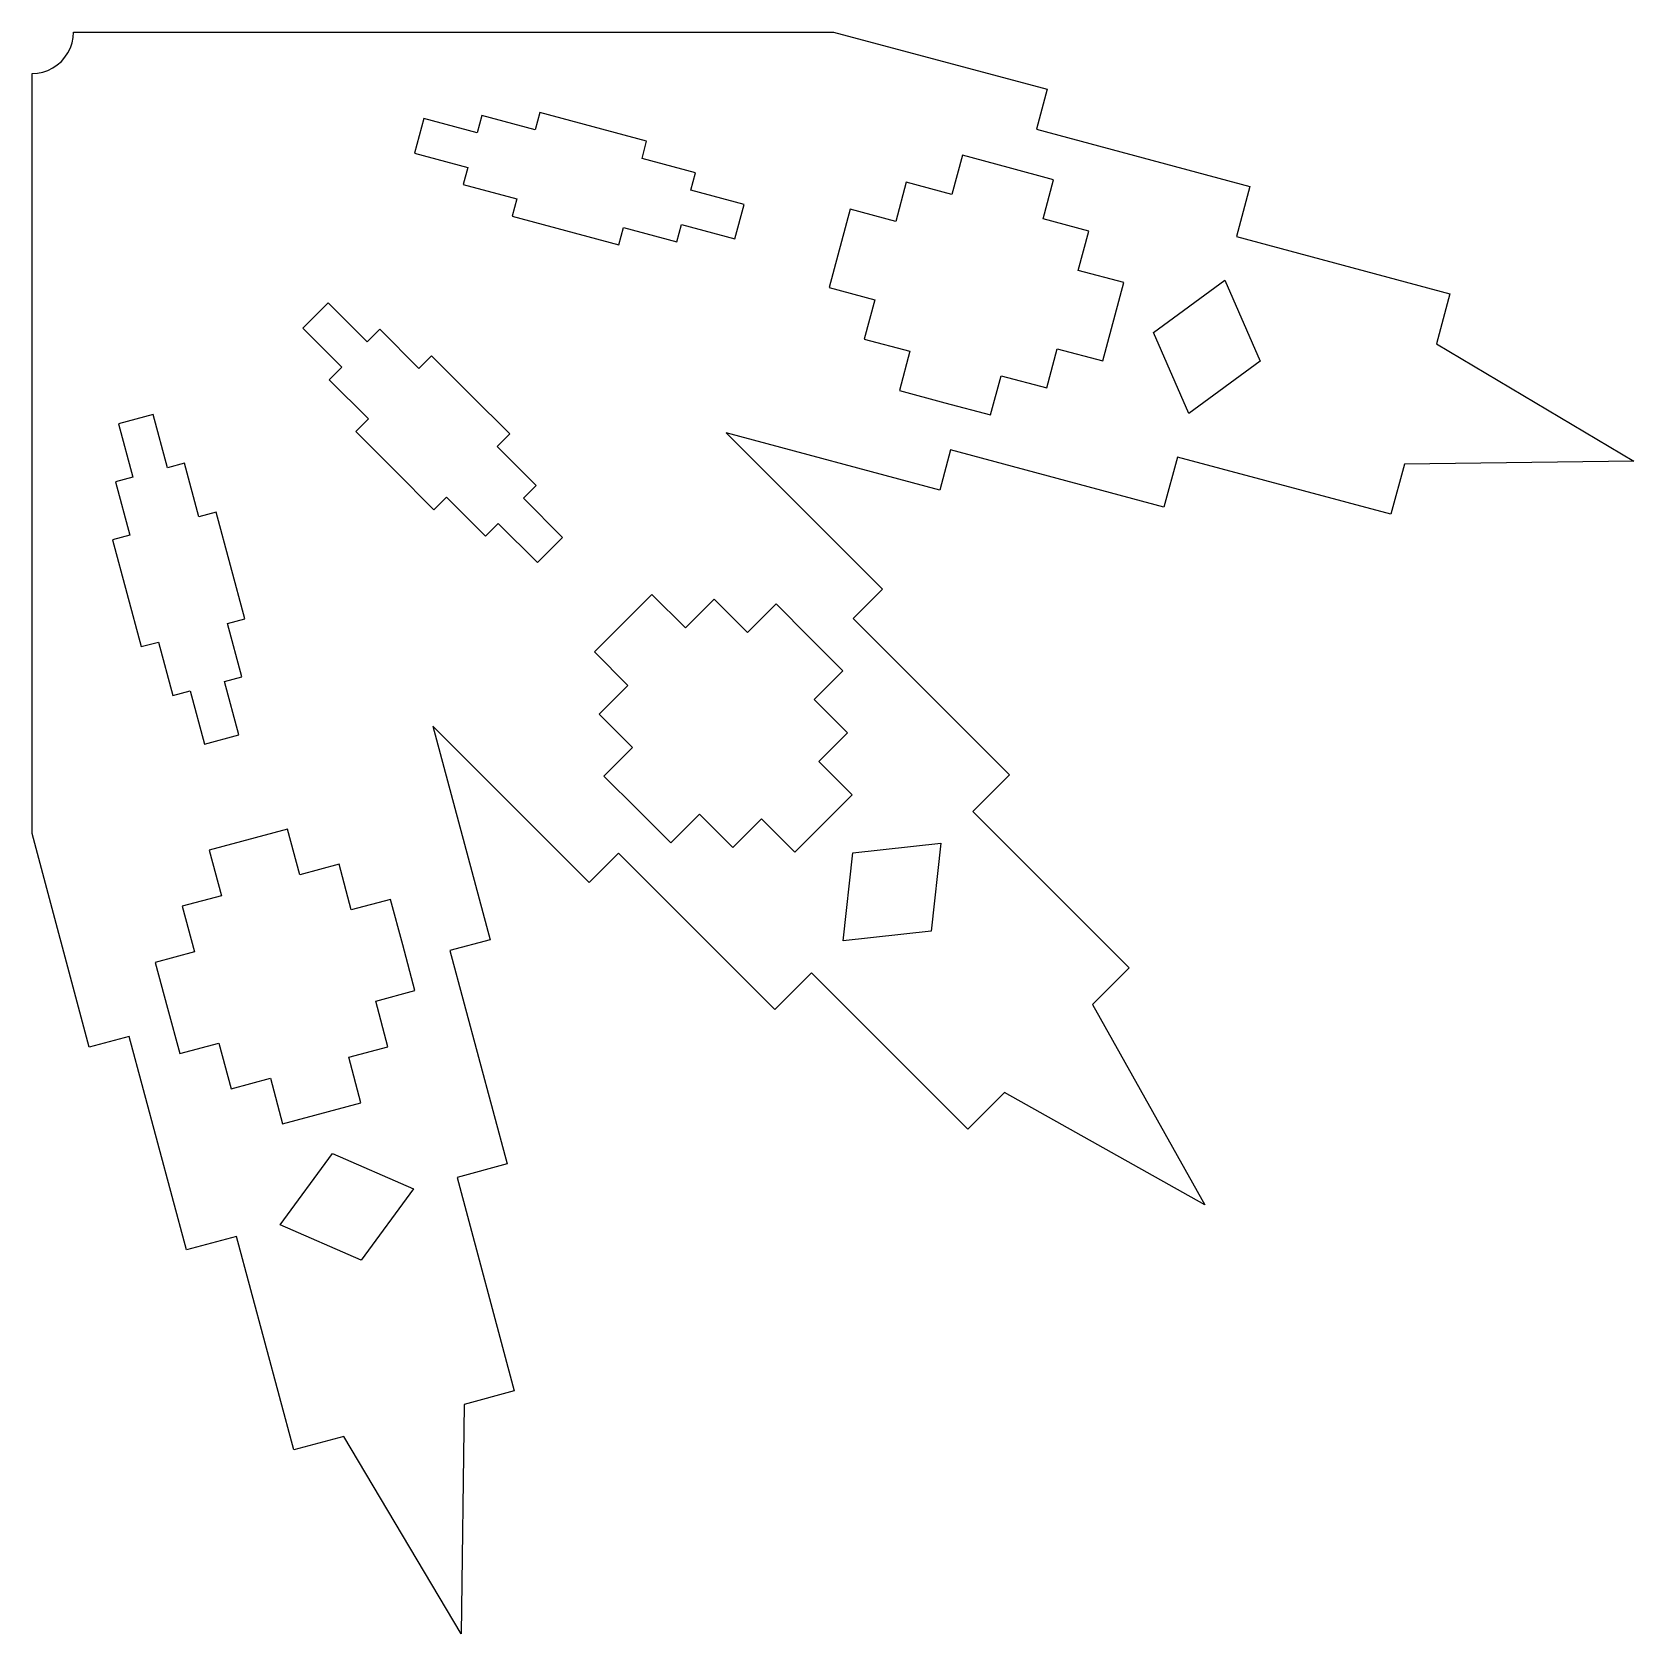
# Model space of a CAD drawing. Header units: metres. Extents: x 0 to 1159, y -1159 to 0.
import ezdxf

# ---------------------------------------------------------------- set-up
doc = ezdxf.new("R2010")
doc.units = ezdxf.units.M

msp = doc.modelspace()

# ---------------------------------------------------------------- linework, layer by layer
at = {"layer": 'CONTOUR'}
msp.add_lwpolyline([(580, 0), (734.49, -41.4), (726.72, -70.4), (881.21, -111.79), (871.5, -148.04), (1025.99, -189.44), (1016.28, -225.69), (1159.11, -310.58), (992.96, -312.69), (983.25, -348.94), (828.76, -307.54), (819.05, -343.79), (664.56, -302.4), (656.79, -331.4), (502.29, -290), (615.39, -403.1), (594.16, -424.32), (707.26, -537.42), (680.72, -563.96), (793.81, -677.05), (767.28, -703.59), (848.53, -848.53), (703.59, -767.28), (677.05, -793.81), (563.96, -680.72), (537.42, -707.26), (424.32, -594.16), (403.1, -615.39), (290, -502.29), (331.4, -656.79), (302.4, -664.56), (343.79, -819.05), (307.54, -828.76), (348.94, -983.25), (312.69, -992.96), (310.58, -1159.11), (225.69, -1016.28), (189.44, -1025.99), (148.04, -871.5), (111.79, -881.21), (70.4, -726.72), (41.4, -734.49), (0, -580), (0, -30), (3.92, -29.74), (7.76, -28.98), (11.48, -27.72), (15, -25.98), (18.26, -23.8), (21.21, -21.21), (23.8, -18.26), (25.98, -15), (27.72, -11.48), (28.98, -7.76), (29.74, -3.92), (30, 0)], close=True, dxfattribs=at)
at = {"layer": 'HOLES'}
for points in [[(276.77, -87.55), (315.41, -97.9), (312.06, -110.4), (350.7, -120.75), (347.35, -133.24), (385.99, -143.6), (424.62, -153.95), (427.97, -141.46), (466.61, -151.81), (469.96, -139.31), (508.59, -149.67), (515.29, -124.68), (476.65, -114.33), (480, -101.83), (441.36, -91.48), (444.71, -78.99), (406.07, -68.63), (367.44, -58.28), (364.09, -70.78), (325.45, -60.42), (322.1, -72.92), (283.47, -62.56)], [(576.79, -184.95), (609.79, -193.79), (602.19, -222.16), (635.19, -231), (627.59, -259.36), (660.59, -268.2), (693.6, -277.05), (701.2, -248.68), (734.2, -257.53), (741.8, -229.16), (774.8, -238.01), (790, -181.28), (757, -172.44), (764.6, -144.07), (731.59, -135.23), (739.19, -106.87), (706.19, -98.02), (673.19, -89.18), (665.59, -117.54), (632.59, -108.7), (624.99, -137.07), (591.99, -128.22)], [(811.38, -217.41), (862.96, -179.46), (888.65, -238.11), (837.07, -276.06)], [(195.92, -214.21), (224.2, -242.49), (215.05, -251.64), (243.34, -279.92), (234.19, -289.07), (262.48, -317.35), (290.76, -345.64), (299.91, -336.49), (328.19, -364.77), (337.34, -355.63), (365.62, -383.91), (383.91, -365.62), (355.63, -337.34), (364.77, -328.19), (336.49, -299.91), (345.64, -290.76), (317.35, -262.48), (289.07, -234.19), (279.92, -243.34), (251.64, -215.05), (242.49, -224.2), (214.21, -195.92)], [(62.56, -283.47), (72.92, -322.1), (60.42, -325.45), (70.78, -364.09), (58.28, -367.44), (68.63, -406.07), (78.99, -444.71), (91.48, -441.36), (101.83, -480), (114.33, -476.65), (124.68, -515.29), (149.67, -508.59), (139.31, -469.96), (151.81, -466.61), (141.46, -427.97), (153.95, -424.62), (143.6, -385.99), (133.24, -347.35), (120.75, -350.7), (110.4, -312.06), (97.9, -315.41), (87.55, -276.77)], [(407.04, -448.56), (431.2, -472.72), (410.43, -493.49), (434.59, -517.65), (413.83, -538.41), (437.99, -562.57), (462.15, -586.73), (482.91, -565.96), (507.07, -590.12), (527.83, -569.36), (551.99, -593.52), (593.52, -551.99), (569.36, -527.83), (590.12, -507.07), (565.96, -482.91), (586.73, -462.15), (562.57, -437.99), (538.41, -413.83), (517.65, -434.59), (493.49, -410.43), (472.72, -431.2), (448.56, -407.04)], [(128.22, -591.99), (137.07, -624.99), (108.7, -632.59), (117.54, -665.59), (89.18, -673.19), (98.02, -706.19), (106.87, -739.19), (135.23, -731.59), (144.07, -764.6), (172.44, -757), (181.28, -790), (238.01, -774.8), (229.16, -741.8), (257.53, -734.2), (248.68, -701.2), (277.05, -693.6), (268.2, -660.59), (259.36, -627.59), (231, -635.19), (222.16, -602.19), (193.79, -609.79), (184.95, -576.79)], [(593.97, -593.97), (657.61, -586.9), (650.54, -650.54), (586.9, -657.61)], [(217.41, -811.38), (276.06, -837.07), (238.11, -888.65), (179.46, -862.96)]]:
    msp.add_lwpolyline(points, close=True, dxfattribs=at)

doc.saveas('drawing.dxf')
